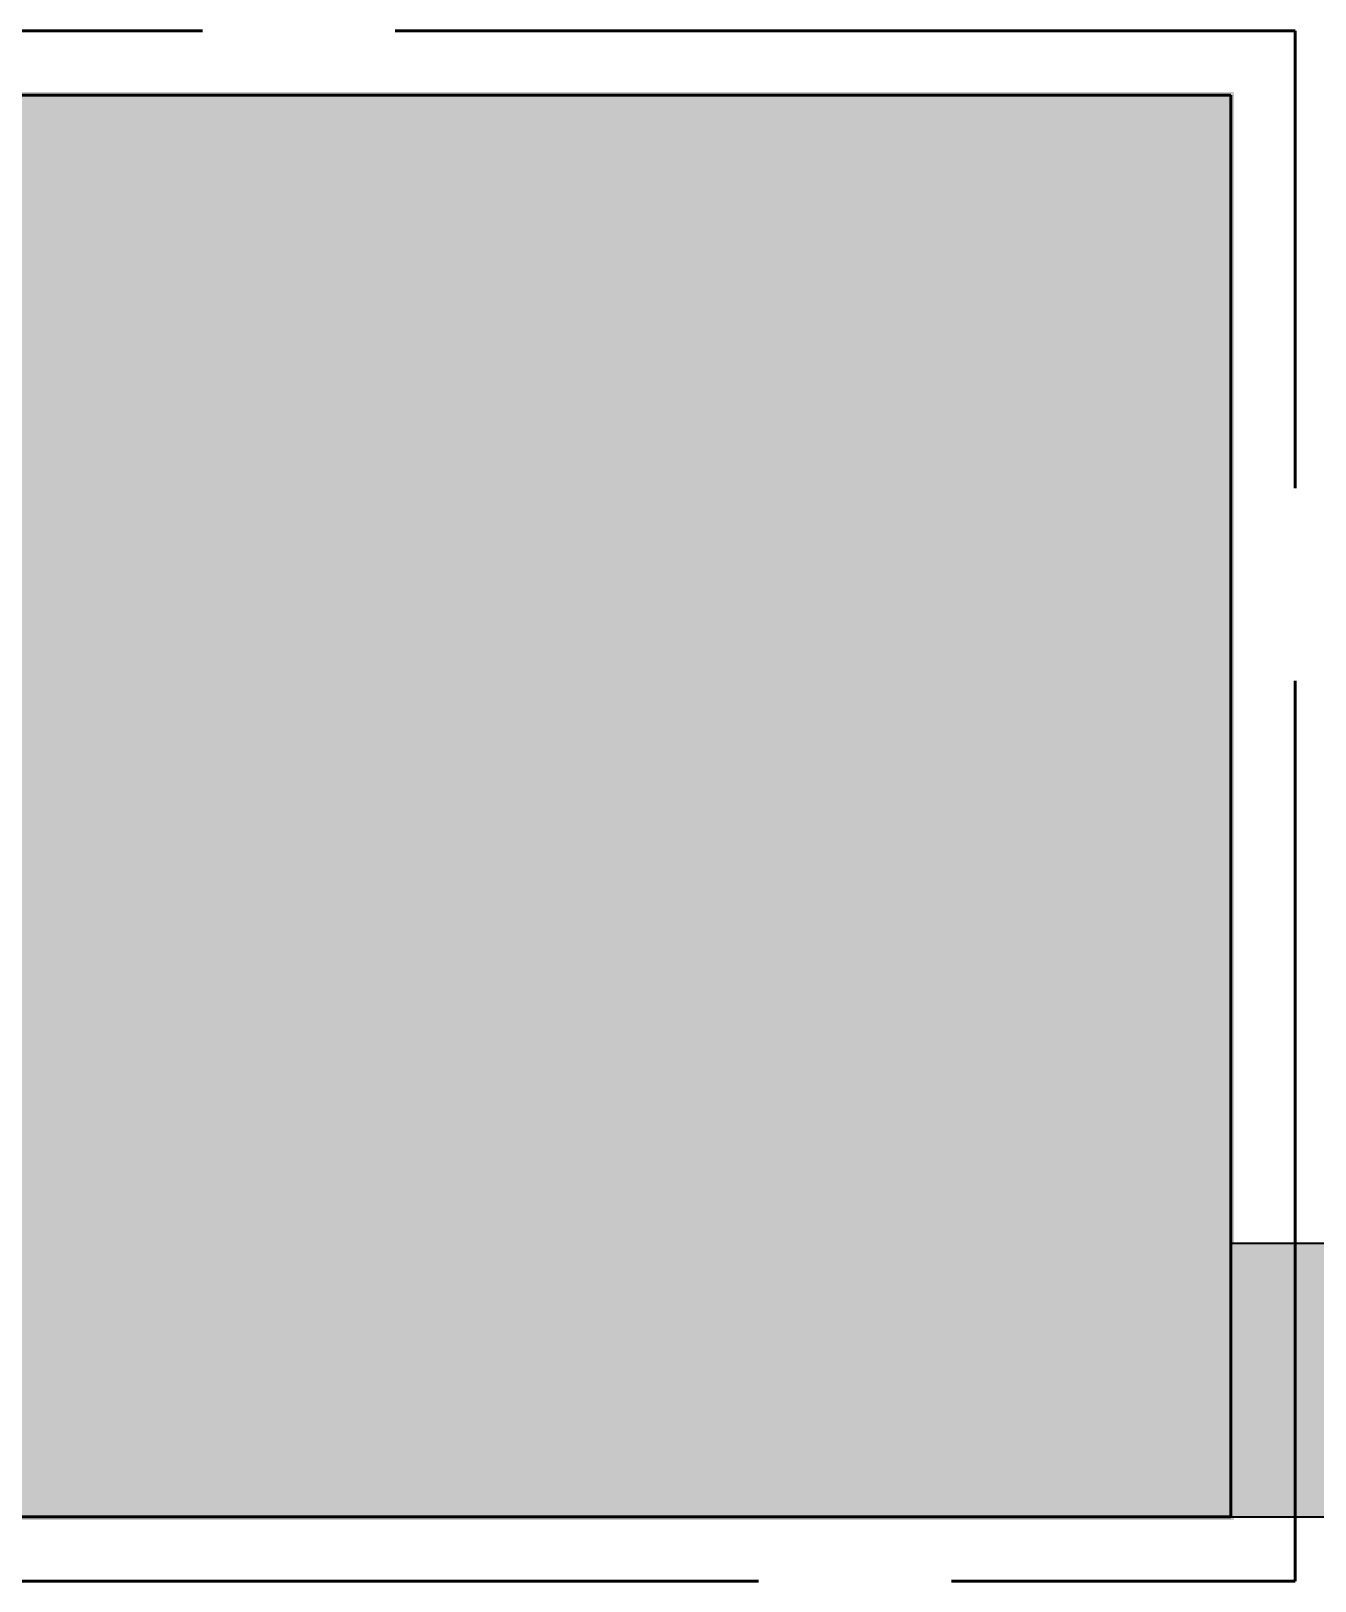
# Model space of a CAD drawing. Header units: millimetres. Extents: x -6059 to 42124, y -4267 to 3729.
# Drawn here: x 38442 to 39146, y -35 to 815 of the extents above; entities that cross this region are included whole.
import ezdxf

# ---------------------------------------------------------------- set-up
doc = ezdxf.new("R2010")
doc.units = ezdxf.units.MM
doc.linetypes.add('DASH_494_106', pattern=[599.722222, 493.888889, -105.833333])
for name, color, linetype in [('GEOFAB', 5, 'Continuous'), ('MODULE_ART', 7, 'Continuous'), ('PIPES', 7, 'Continuous'), ('TANK', 7, 'Continuous')]:
    doc.layers.add(name, color=color, linetype=linetype)

# ---------------------------------------------------------------- blocks, each defined once
blk = doc.blocks.new('atlancube_face')
at = {"true_color": 0x000000}
blk.add_solid([(-1.79, -1.79), (1151.79, -1.79), (-1.79, 781.79), (1151.79, 781.79)], dxfattribs=at)

msp = doc.modelspace()

# ---------------------------------------------------------------- linework, layer by layer
at = {"layer": 'GEOFAB', "color": 5, "linetype": 'DASH_494_106', "lineweight": 53}
msp.add_lwpolyline([(-35.28, -35.28), (39135.28, -35.28), (39135.28, 815.28), (-35.28, 815.28)], close=True, dxfattribs=at)
at = {"layer": 'PIPES', "lineweight": 35}
msp.add_lwpolyline([(39100, 0), (39805.56, 0), (39805.56, 150), (39100, 150)], close=True, dxfattribs=at)
at = {"layer": 'PIPES', "true_color": 0xbfbfbf}
msp.add_solid([(39100, 0), (39805.56, 0), (39100, 150), (39805.56, 150)], dxfattribs=at)
at = {"layer": 'TANK', "lineweight": 53}
msp.add_lwpolyline([(0, 0), (39100, 0), (39100, 780), (0, 780)], close=True, dxfattribs=at)

# ---------------------------------------------------------------- block references
at = {"layer": 'MODULE_ART'}
msp.add_blockref('atlancube_face', (37950, 0), dxfattribs=at)

doc.saveas('drawing.dxf')
